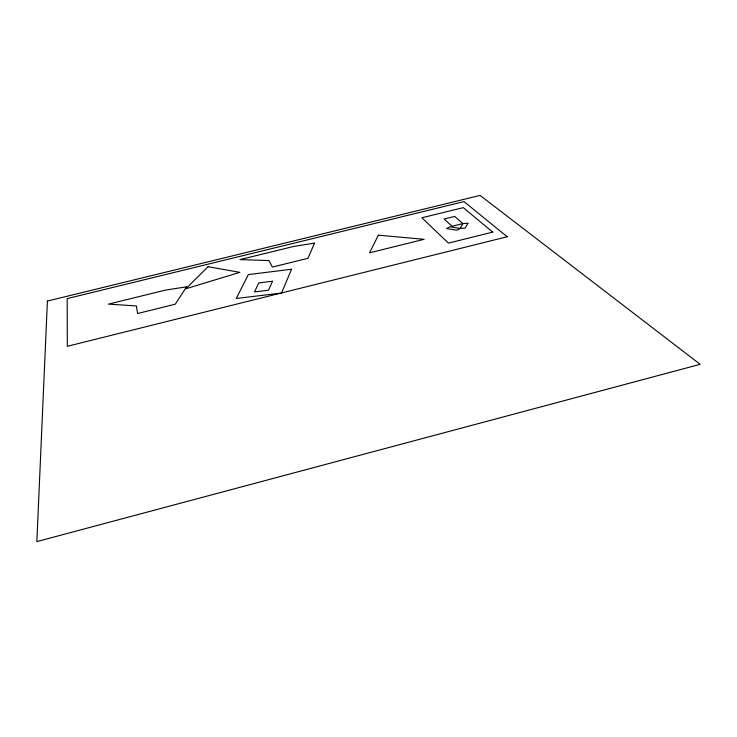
<?xml version="1.0" encoding="UTF-8"?>
<svg xmlns="http://www.w3.org/2000/svg" width="737" height="737" viewBox="0 0 737 737"><rect width="100%" height="100%" fill="white"/><g stroke="black" fill="none" stroke-linecap="round" stroke-linejoin="round"><path stroke-width="1.11" d="M47.408 301.055L36.85 541.594L700.15 364.327L480.082 195.406L47.408 301.055M291.557 269.235L281.516 293.059L236.273 298.467L248.36 274.579L291.557 269.235M314.524 243.136L307.955 258.318L272.377 267.08L268.931 260.585L240.013 259.59L293.962 246.379L314.524 243.136M272.515 281.248L268.48 290.231L254.505 291.907L258.779 282.925L272.515 281.248M378.376 235.177L369.523 252.828L424.162 239.313L378.376 235.177M467.912 223.247L465.176 228.138L460.146 228.47L449.957 226.775L446.539 228.516L456.719 230.23L460.146 228.47L462.928 223.578L467.912 223.247M186.553 286.831L175.259 304.197L137.616 313.52L136.373 305.938L108.459 304.123L165.429 290.111L186.553 286.831M208.064 266.711L185.816 288.793L239.838 272.349L208.064 266.711M492.749 232.127L448.437 243.127L421.905 217.765L463.269 207.631L492.749 232.127M507.185 236.752L67.316 346.298L67.187 298.596L464.015 201.606L507.185 236.752M462.928 223.578L452.076 226.259L444.07 219.027L454.711 216.411L462.928 223.578"/></g></svg>
